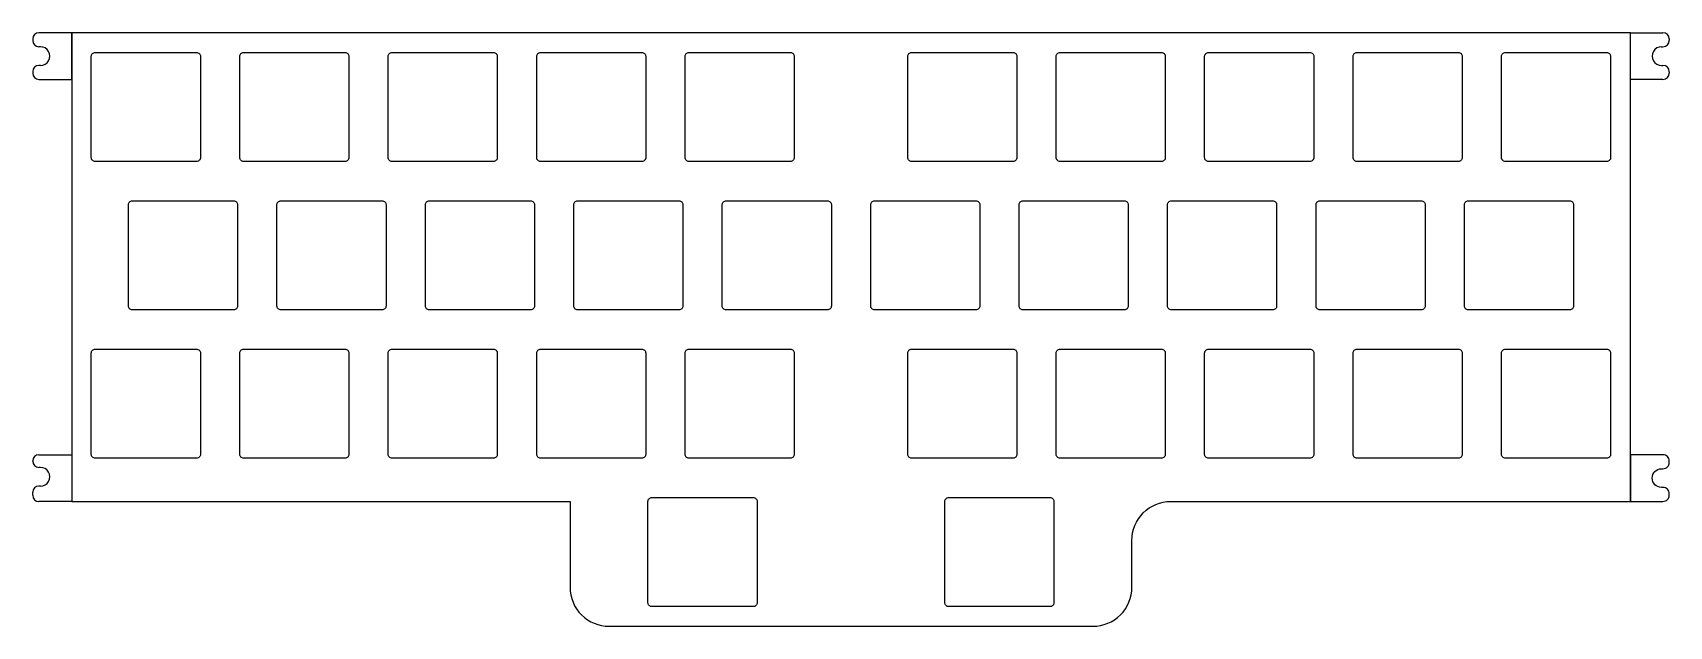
# Model space of a CAD drawing. Header units: millimetres. Extents: x -5 to 205, y -76 to 0.
import ezdxf

# ---------------------------------------------------------------- set-up
doc = ezdxf.new("R2010")
doc.units = ezdxf.units.MM
doc.layers.get('0').update_dxf_attribs({"linetype": 'CONTINUOUS'})

msp = doc.modelspace()

# ---------------------------------------------------------------- linework, layer by layer
for p, q in [((0, 0), (-4.2, 0)), ((0, -6), (0, 0)), ((200.03, 0), (204.22, 0)), ((200.03, -6), (200.03, 0)), ((-5, -0.8), (-5, -1)), ((-4, -1.8), (-4.2, -1.8)), ((204.03, -1.8), (204.22, -1.8)), ((205.03, -0.8), (205.03, -1)), ((-4, -4.2), (-4.2, -4.2)), ((204.02, -4.2), (204.22, -4.2)), ((-5, -5), (-5, -5.2)), ((-4.2, -6), (0, -6)), ((204.22, -6), (200.03, -6)), ((205.03, -5), (205.03, -5.2)), ((-4.2, -54.18), (0, -54.18)), ((0, -54.18), (0, -60.17)), ((-5, -55), (-5, -54.98)), ((-4, -55.8), (-4.2, -55.8)), ((-4, -58.2), (-4.2, -58.2)), ((-5, -59.38), (-5, -59)), ((0, -60.17), (-4.2, -60.17))]:
    msp.add_line(p, q)
for points in [[(68.96, -76.2), (131.06, -76.2, 0.414214), (136.06, -71.2), (136.06, -65.17, -0.414214), (141.06, -60.17), (200.03, -60.17), (204.22, -60.17, 0.414214), (205.03, -59.38), (205.03, -59.17, 0.414214), (204.22, -58.37), (204.03, -58.37, -1), (204.03, -55.98), (204.22, -55.98, 0.414214), (205.03, -55.18), (205.03, -54.98, 0.414214), (204.22, -54.18), (200.03, -54.18), (200.03, -60.17), (200.03, 0), (0, 0), (0, -60.17), (63.96, -60.17), (63.96, -71.2, 0.414214)], [(3.02, -2.53), (16.02, -2.53, -0.414214), (16.52, -3.02), (16.52, -16.02, -0.414214), (16.02, -16.53), (3.02, -16.53, -0.414214), (2.52, -16.02), (2.52, -3.02, -0.414214)], [(22.07, -2.53), (35.08, -2.53, -0.414214), (35.58, -3.02), (35.58, -16.02, -0.414214), (35.08, -16.53), (22.07, -16.53, -0.414214), (21.58, -16.02), (21.58, -3.02, -0.414214)], [(41.12, -2.53), (54.13, -2.53, -0.414214), (54.62, -3.02), (54.62, -16.02, -0.414214), (54.13, -16.53), (41.12, -16.53, -0.414214), (40.62, -16.02), (40.62, -3.02, -0.414214)], [(60.17, -2.53), (73.17, -2.53, -0.414214), (73.67, -3.02), (73.67, -16.02, -0.414214), (73.17, -16.53), (60.17, -16.53, -0.414214), (59.68, -16.02), (59.68, -3.02, -0.414214)], [(79.22, -2.53), (92.22, -2.53, -0.414214), (92.72, -3.02), (92.72, -16.02, -0.414214), (92.22, -16.53), (79.22, -16.53, -0.414214), (78.72, -16.02), (78.72, -3.02, -0.414214)], [(107.8, -2.53), (120.8, -2.53, -0.414214), (121.3, -3.02), (121.3, -16.02, -0.414214), (120.8, -16.53), (107.8, -16.53, -0.414214), (107.3, -16.02), (107.3, -3.02, -0.414214)], [(126.85, -2.53), (139.85, -2.53, -0.414214), (140.35, -3.02), (140.35, -16.02, -0.414214), (139.85, -16.53), (126.85, -16.53, -0.414214), (126.35, -16.02), (126.35, -3.02, -0.414214)], [(145.9, -2.53), (158.9, -2.53, -0.414214), (159.4, -3.02), (159.4, -16.02, -0.414214), (158.9, -16.53), (145.9, -16.53, -0.414214), (145.4, -16.02), (145.4, -3.02, -0.414214)], [(164.95, -2.53), (177.95, -2.53, -0.414214), (178.45, -3.02), (178.45, -16.02, -0.414214), (177.95, -16.53), (164.95, -16.53, -0.414214), (164.45, -16.02), (164.45, -3.02, -0.414214)], [(184, -2.53), (197, -2.53, -0.414214), (197.5, -3.02), (197.5, -16.02, -0.414214), (197, -16.53), (184, -16.53, -0.414214), (183.5, -16.02), (183.5, -3.02, -0.414214)], [(7.79, -21.58), (20.79, -21.58, -0.414214), (21.29, -22.07), (21.29, -35.08, -0.414214), (20.79, -35.58), (7.79, -35.58, -0.414214), (7.29, -35.08), (7.29, -22.07, -0.414214)], [(26.84, -21.58), (39.84, -21.58, -0.414214), (40.34, -22.07), (40.34, -35.08, -0.414214), (39.84, -35.58), (26.84, -35.58, -0.414214), (26.34, -35.08), (26.34, -22.07, -0.414214)], [(45.89, -21.58), (58.89, -21.58, -0.414214), (59.39, -22.07), (59.39, -35.08, -0.414214), (58.89, -35.58), (45.89, -35.58, -0.414214), (45.39, -35.08), (45.39, -22.07, -0.414214)], [(64.94, -21.58), (77.94, -21.58, -0.414214), (78.44, -22.07), (78.44, -35.08, -0.414214), (77.94, -35.58), (64.94, -35.58, -0.414214), (64.44, -35.08), (64.44, -22.07, -0.414214)], [(83.99, -21.58), (96.99, -21.58, -0.414214), (97.49, -22.07), (97.49, -35.08, -0.414214), (96.99, -35.58), (83.99, -35.58, -0.414214), (83.49, -35.08), (83.49, -22.07, -0.414214)], [(103.04, -21.58), (116.04, -21.58, -0.414214), (116.54, -22.07), (116.54, -35.08, -0.414214), (116.04, -35.58), (103.04, -35.58, -0.414214), (102.54, -35.08), (102.54, -22.07, -0.414214)], [(122.09, -21.58), (135.09, -21.58, -0.414214), (135.59, -22.07), (135.59, -35.08, -0.414214), (135.09, -35.58), (122.09, -35.58, -0.414214), (121.59, -35.08), (121.59, -22.07, -0.414214)], [(141.14, -21.58), (154.14, -21.58, -0.414214), (154.64, -22.07), (154.64, -35.08, -0.414214), (154.14, -35.58), (141.14, -35.58, -0.414214), (140.64, -35.08), (140.64, -22.07, -0.414214)], [(160.19, -21.58), (173.19, -21.58, -0.414214), (173.69, -22.07), (173.69, -35.08, -0.414214), (173.19, -35.58), (160.19, -35.58, -0.414214), (159.69, -35.08), (159.69, -22.07, -0.414214)], [(179.24, -21.58), (192.24, -21.58, -0.414214), (192.74, -22.07), (192.74, -35.08, -0.414214), (192.24, -35.58), (179.24, -35.58, -0.414214), (178.74, -35.08), (178.74, -22.07, -0.414214)], [(3.02, -40.63), (16.02, -40.63, -0.414214), (16.52, -41.12), (16.52, -54.13, -0.414214), (16.02, -54.63), (3.02, -54.63, -0.414214), (2.52, -54.13), (2.52, -41.12, -0.414214)], [(22.07, -40.63), (35.08, -40.63, -0.414214), (35.58, -41.12), (35.58, -54.13, -0.414214), (35.08, -54.63), (22.07, -54.63, -0.414214), (21.58, -54.13), (21.58, -41.12, -0.414214)], [(41.12, -40.63), (54.13, -40.63, -0.414214), (54.62, -41.12), (54.62, -54.13, -0.414214), (54.13, -54.63), (41.12, -54.63, -0.414214), (40.62, -54.13), (40.62, -41.12, -0.414214)], [(60.17, -40.63), (73.17, -40.63, -0.414214), (73.67, -41.12), (73.67, -54.13, -0.414214), (73.17, -54.63), (60.17, -54.63, -0.414214), (59.68, -54.13), (59.68, -41.12, -0.414214)], [(79.22, -40.63), (92.22, -40.63, -0.414214), (92.72, -41.12), (92.72, -54.13, -0.414214), (92.22, -54.63), (79.22, -54.63, -0.414214), (78.72, -54.13), (78.72, -41.12, -0.414214)], [(107.8, -40.63), (120.8, -40.63, -0.414214), (121.3, -41.12), (121.3, -54.13, -0.414214), (120.8, -54.63), (107.8, -54.63, -0.414214), (107.3, -54.13), (107.3, -41.12, -0.414214)], [(126.85, -40.63), (139.85, -40.63, -0.414214), (140.35, -41.12), (140.35, -54.13, -0.414214), (139.85, -54.63), (126.85, -54.63, -0.414214), (126.35, -54.13), (126.35, -41.12, -0.414214)], [(145.9, -40.63), (158.9, -40.63, -0.414214), (159.4, -41.12), (159.4, -54.13, -0.414214), (158.9, -54.63), (145.9, -54.63, -0.414214), (145.4, -54.13), (145.4, -41.12, -0.414214)], [(164.95, -40.63), (177.95, -40.63, -0.414214), (178.45, -41.12), (178.45, -54.13, -0.414214), (177.95, -54.63), (164.95, -54.63, -0.414214), (164.45, -54.13), (164.45, -41.12, -0.414214)], [(184, -40.63), (197, -40.63, -0.414214), (197.5, -41.12), (197.5, -54.13, -0.414214), (197, -54.63), (184, -54.63, -0.414214), (183.5, -54.13), (183.5, -41.12, -0.414214)], [(74.46, -59.68), (87.46, -59.68, -0.414214), (87.96, -60.17), (87.96, -73.17, -0.414214), (87.46, -73.68), (74.46, -73.68, -0.414214), (73.96, -73.17), (73.96, -60.17, -0.414214)], [(112.56, -59.68), (125.56, -59.68, -0.414214), (126.06, -60.17), (126.06, -73.17, -0.414214), (125.56, -73.68), (112.56, -73.68, -0.414214), (112.06, -73.17), (112.06, -60.17, -0.414214)]]:
    msp.add_lwpolyline(points, format="xyb", close=True)
for centre, radius, start, end in [((-4.2, -0.8), 0.8, 90, 180), ((-4.2, -1), 0.8, 180, 270), ((-4, -3), 1.2, -90.0275, 90), ((204.03, -3), 1.2, 90, 270.0227), ((204.22, -0.8), 0.8, 0, 90), ((204.22, -1), 0.8, 270, 360), ((-4.2, -5), 0.8, 90, 180), ((204.22, -5), 0.8, 0, 90), ((-4.2, -5.2), 0.8, 180, 270), ((204.22, -5.2), 0.8, -90, 0), ((-4.2, -54.98), 0.8, 90, 180), ((-4.2, -55), 0.8, 180, 269.9999), ((-4, -57), 1.2, -90.1085, 90), ((-4.2, -59), 0.8, 90, 180), ((-4.2, -59.38), 0.8, 180, 270)]:
    msp.add_arc(centre, radius, start, end)

doc.saveas('drawing.dxf')
